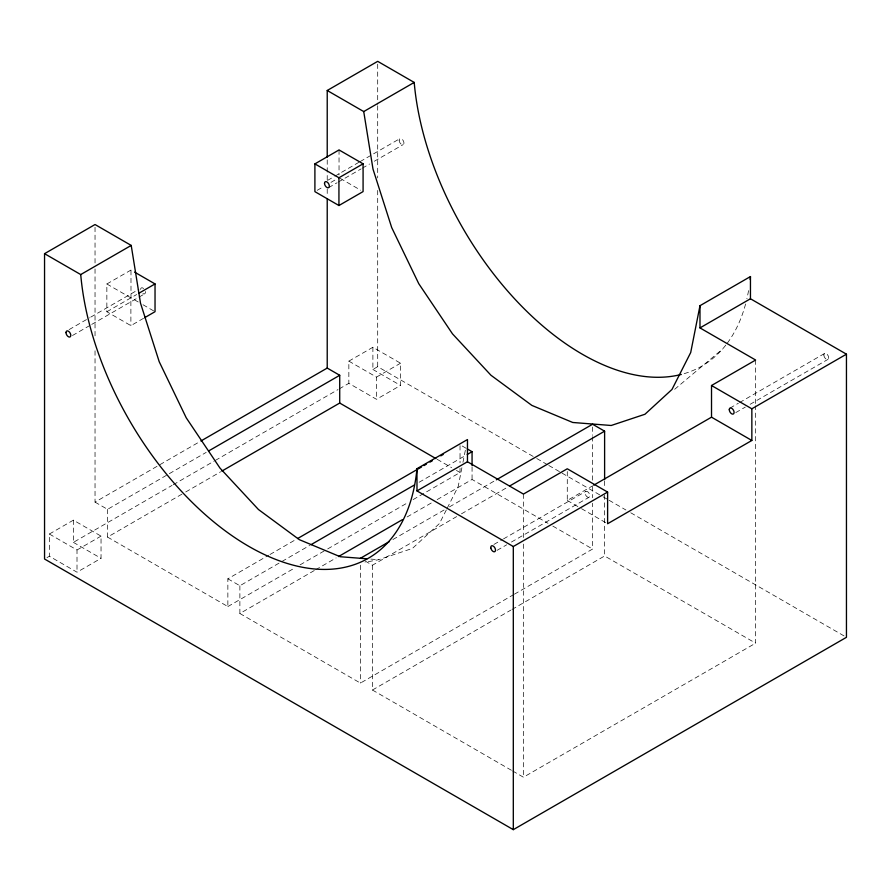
<?xml version="1.0" encoding="UTF-8"?>
<svg xmlns="http://www.w3.org/2000/svg" width="891" height="891" viewBox="0 0 891 891"><rect width="100%" height="100%" fill="white"/><g stroke="black" fill="none" stroke-linecap="round" stroke-linejoin="round"><path stroke-width="0.67" stroke-dasharray="4.46 3.34" d="M461.894 467.719L458.186 486.497L446.959 508.705M462.952 462.351L465.603 448.941M446.335 509.942L439.475 523.507L412.444 548.41L378.686 559.704L365.043 562.31M674.687 389.278L722.467 349.127M143.54 318.321L130.888 325.627L106.853 311.75L106.853 283.984L130.988 270.051L133.394 271.443M69.097 329.614L89.557 317.809M90.759 317.107L138.907 289.319M327.621 180.372L333.646 176.897M334.849 176.195L358.917 162.296M360.12 161.605L399.836 138.673M106.853 311.75L136.635 294.542M317.196 190.318L322.943 186.999M330.995 182.354L336.742 179.035M72.494 335.506L90.548 325.081M91.751 324.391L144.71 293.818M328.623 187.645L337.043 182.778M338.246 182.087L361.111 168.889M362.314 168.187L369.542 164.022M374.354 161.238L403.244 144.565M95.036 350.831L95.036 502.123L199.707 441.691M49.361 534.032L73.396 520.155L101.039 536.115L101.039 558.323L77.005 572.2L49.361 556.24L49.361 534.032L77.005 549.992L77.005 572.2M348.849 361.133L372.895 347.256L400.538 363.216L400.538 385.424L376.492 399.302L348.849 383.342L348.849 361.133L376.492 377.093L376.492 399.302M95.036 502.123L107.544 509.34L206.189 452.383M46.956 557.632L49.361 556.24M73.396 520.155L73.396 542.363L172.03 485.417M173.233 484.726L214.13 461.115M215.332 460.424L338.023 389.59M339.226 388.899L348.849 383.342M372.895 347.256L372.895 369.464L377.695 366.68L535.558 457.818M77.005 549.992L101.039 536.115M376.492 377.093L400.538 363.216M107.544 509.34L107.544 537.095L184.537 492.645M185.74 491.955L220.623 471.807M107.544 537.095L227.862 606.559L227.862 578.805L268.759 555.193M269.973 554.492L296.436 539.211M227.862 578.805L239.879 585.743L280.788 562.132M281.99 561.43L309.656 545.459M419.126 482.254L466.049 455.167M227.862 606.559L295.233 567.667M300.044 564.883L326.507 549.613M327.71 548.912L407.109 503.07M413.123 499.606L460.034 472.508L460.034 468.354M239.879 585.743L239.879 613.498L314.467 570.44M315.67 569.739L336.119 557.933M407.098 516.958L432.358 502.368M437.169 499.595L472.063 479.458L547.998 523.295M392.898 539.534L444.631 509.674M449.443 506.89L495.151 480.505M365.221 561.063L372.438 565.228L456.649 516.613M461.46 513.829L508.371 486.742M567.277 471.539L567.277 500.452L592.515 485.885M493.937 544.434L502.29 539.612M503.482 538.921L585.855 491.364M729.985 408.089L738.361 403.255M739.563 402.554L824.576 353.471M497.122 550.326L506.667 544.813M511.445 542.051L589.04 497.256A3.352 1.938 60 0 0 588.171 492.122A3.352 1.938 60 0 0 585.131 493.558A3.352 1.938 60 0 0 589.04 497.256M735.777 412.6L745.355 407.064M750.144 404.302L827.984 359.363M239.879 613.498L360.421 683.085L513.194 594.887M514.397 594.186L592.593 549.045L592.593 503.281M372.438 565.228L372.438 690.024L510.777 610.157M511.98 609.466L604.61 555.984L755.635 643.168L755.635 405.839M512.67 770.993L523.451 777.219L755.635 643.168M370.856 559.091L378.686 559.704M340.239 178.4L360.677 190.195M536.761 458.52L547.609 464.779M548.811 465.481L560.862 472.43M562.065 473.132L601.837 496.087M603.04 496.777L607.862 499.561M609.065 500.263L625.928 509.997M630.75 512.782L846.45 637.31M372.895 369.464L400.538 385.424M567.277 500.452L580.331 507.993M581.511 508.672L607.617 523.741M466.049 448.229L460.034 444.754L460.034 462.797M437.18 459.31L451.614 467.652M456.426 470.426L460.034 472.508M552.821 526.08L592.593 549.045M138.205 301.971L130.988 297.806L130.988 270.051M143.006 304.744L153.831 310.992M106.853 283.984L130.888 297.861L130.888 325.627M372.438 690.024L511.467 770.303M73.396 542.363L101.039 558.323M755.635 360.042L755.635 404.458M604.61 481.107L604.61 488.034M604.61 494.973L604.61 555.984M592.593 427.012L592.593 435.331M592.593 436.724L592.593 481.095M592.593 486.642L592.593 497.735M523.451 494.082L523.451 538.498M523.451 544.056L523.451 777.219M472.063 466.962L472.063 479.458M377.695 64.119L377.695 104.37M377.695 105.762L377.695 177.933M377.695 190.418L377.695 366.68M360.421 565.228L360.421 683.085M339.037 149.944L339.037 174.926M327.22 159.89L327.22 180.706M327.22 189.037L327.22 195.975M95.036 227.305L95.036 263.391M95.036 268.948L95.036 338.346M725.775 345.151A239.078 138.038 60 0 1 682.651 374.075M748.551 290.633A239.078 138.038 60 0 1 746.892 298.752M745.589 303.998A239.078 138.038 60 0 1 726.577 344.115M145.333 291.491A3.397 1.96 60 0 1 142.393 293.195M140.611 289.486A3.397 1.96 60 0 1 143.629 288.55M399.135 140.232A3.397 1.96 60 0 0 402.743 144.721A3.397 1.96 60 0 0 402.743 139.909A3.397 1.96 60 0 0 399.135 140.232M823.874 355.03A3.397 1.96 60 0 0 827.483 359.519A3.397 1.96 60 0 0 827.483 354.707A3.397 1.96 60 0 0 823.874 355.03"/><path stroke-width="1.34" d="M366.947 558.791L340.228 556.73L299.331 539.656L258.446 509.507L219.977 468.076L186.23 417.801L159.199 361.69L140.488 303.074L131.211 245.426L95.036 224.532L44.55 253.679L44.55 559.013L513.305 829.655L846.45 637.31L846.45 354.184L750.456 298.763L750.456 276.555L699.981 305.702L690.703 352.535L671.992 389.445L644.95 414.259L611.204 425.486L572.746 422.479L531.849 405.394L490.963 375.256L452.494 333.858L418.748 283.661L391.717 227.628L373.006 169.112L363.728 111.564L327.22 90.492L327.22 157.117M327.22 90.492L377.695 61.345L414.204 82.429A239.078 138.038 60 0 0 681.314 374.432M44.55 253.679L80.725 274.562L131.211 245.426M363.728 111.564L414.204 82.429M314.902 163.888L339.037 149.944L363.082 163.821L363.082 191.587L338.936 205.52L314.902 191.643L314.902 163.888L338.936 177.766L363.082 163.821M138.94 293.217L155.034 283.928L155.034 311.683L144.687 317.664M200.909 441L327.22 368.072L339.716 375.289L339.716 403.044L221.826 471.116M208.594 450.991L339.716 375.289M80.725 274.562A239.078 138.038 60 0 0 248.856 546.395A239.078 138.038 60 0 0 416.977 468.699L467.463 439.553L467.463 461.761L523.451 494.082L567.277 468.789L607.617 492.077L607.617 523.741L751.848 440.466L751.848 408.802L846.45 354.184M297.639 538.52L421.543 466.984M423.949 465.592L426.355 464.2M429.963 462.117L432.369 460.725M440.789 455.869L443.195 454.477M310.859 544.769L414.315 485.038M467.252 454.477L472.063 451.692L472.063 465.57M416.977 468.699L416.977 490.908L467.463 461.761M699.981 305.702L699.981 327.91L750.456 298.763M338.524 556.552L402.286 519.731M360.421 558.289L389.289 541.617M496.354 479.804L592.593 424.239L604.61 431.177L604.61 479.714M509.574 486.052L604.61 431.177M593.718 485.183L711.519 417.177L711.519 385.513L755.635 360.042L699.981 327.91M416.977 490.908L513.305 546.517L607.617 492.077M711.519 385.513L751.848 408.802M711.519 417.177L751.848 440.466M467.252 448.919L472.063 451.692M134.597 272.134L155.034 283.928M339.716 403.044L435.977 458.62M513.305 546.517L513.305 829.655M338.936 177.766L338.936 205.52M327.22 198.749L327.22 368.072M750.456 276.555A239.078 138.038 60 0 1 750.155 279.418M324.513 183.312A3.397 1.96 60 0 0 328.122 187.801A3.397 1.96 60 0 0 328.122 182.989A3.397 1.96 60 0 0 324.513 183.312M65.99 332.566A3.397 1.96 60 0 0 69.587 337.054A3.397 1.96 60 0 0 69.587 332.243A3.397 1.96 60 0 0 65.99 332.566M490.83 547.998A3.352 1.938 60 0 0 494.739 551.696A3.352 1.938 60 0 0 493.859 546.562A3.352 1.938 60 0 0 490.83 547.998M729.284 409.648A3.397 1.96 60 0 0 732.881 414.137A3.397 1.96 60 0 0 732.881 409.325A3.397 1.96 60 0 0 729.284 409.648"/></g></svg>
